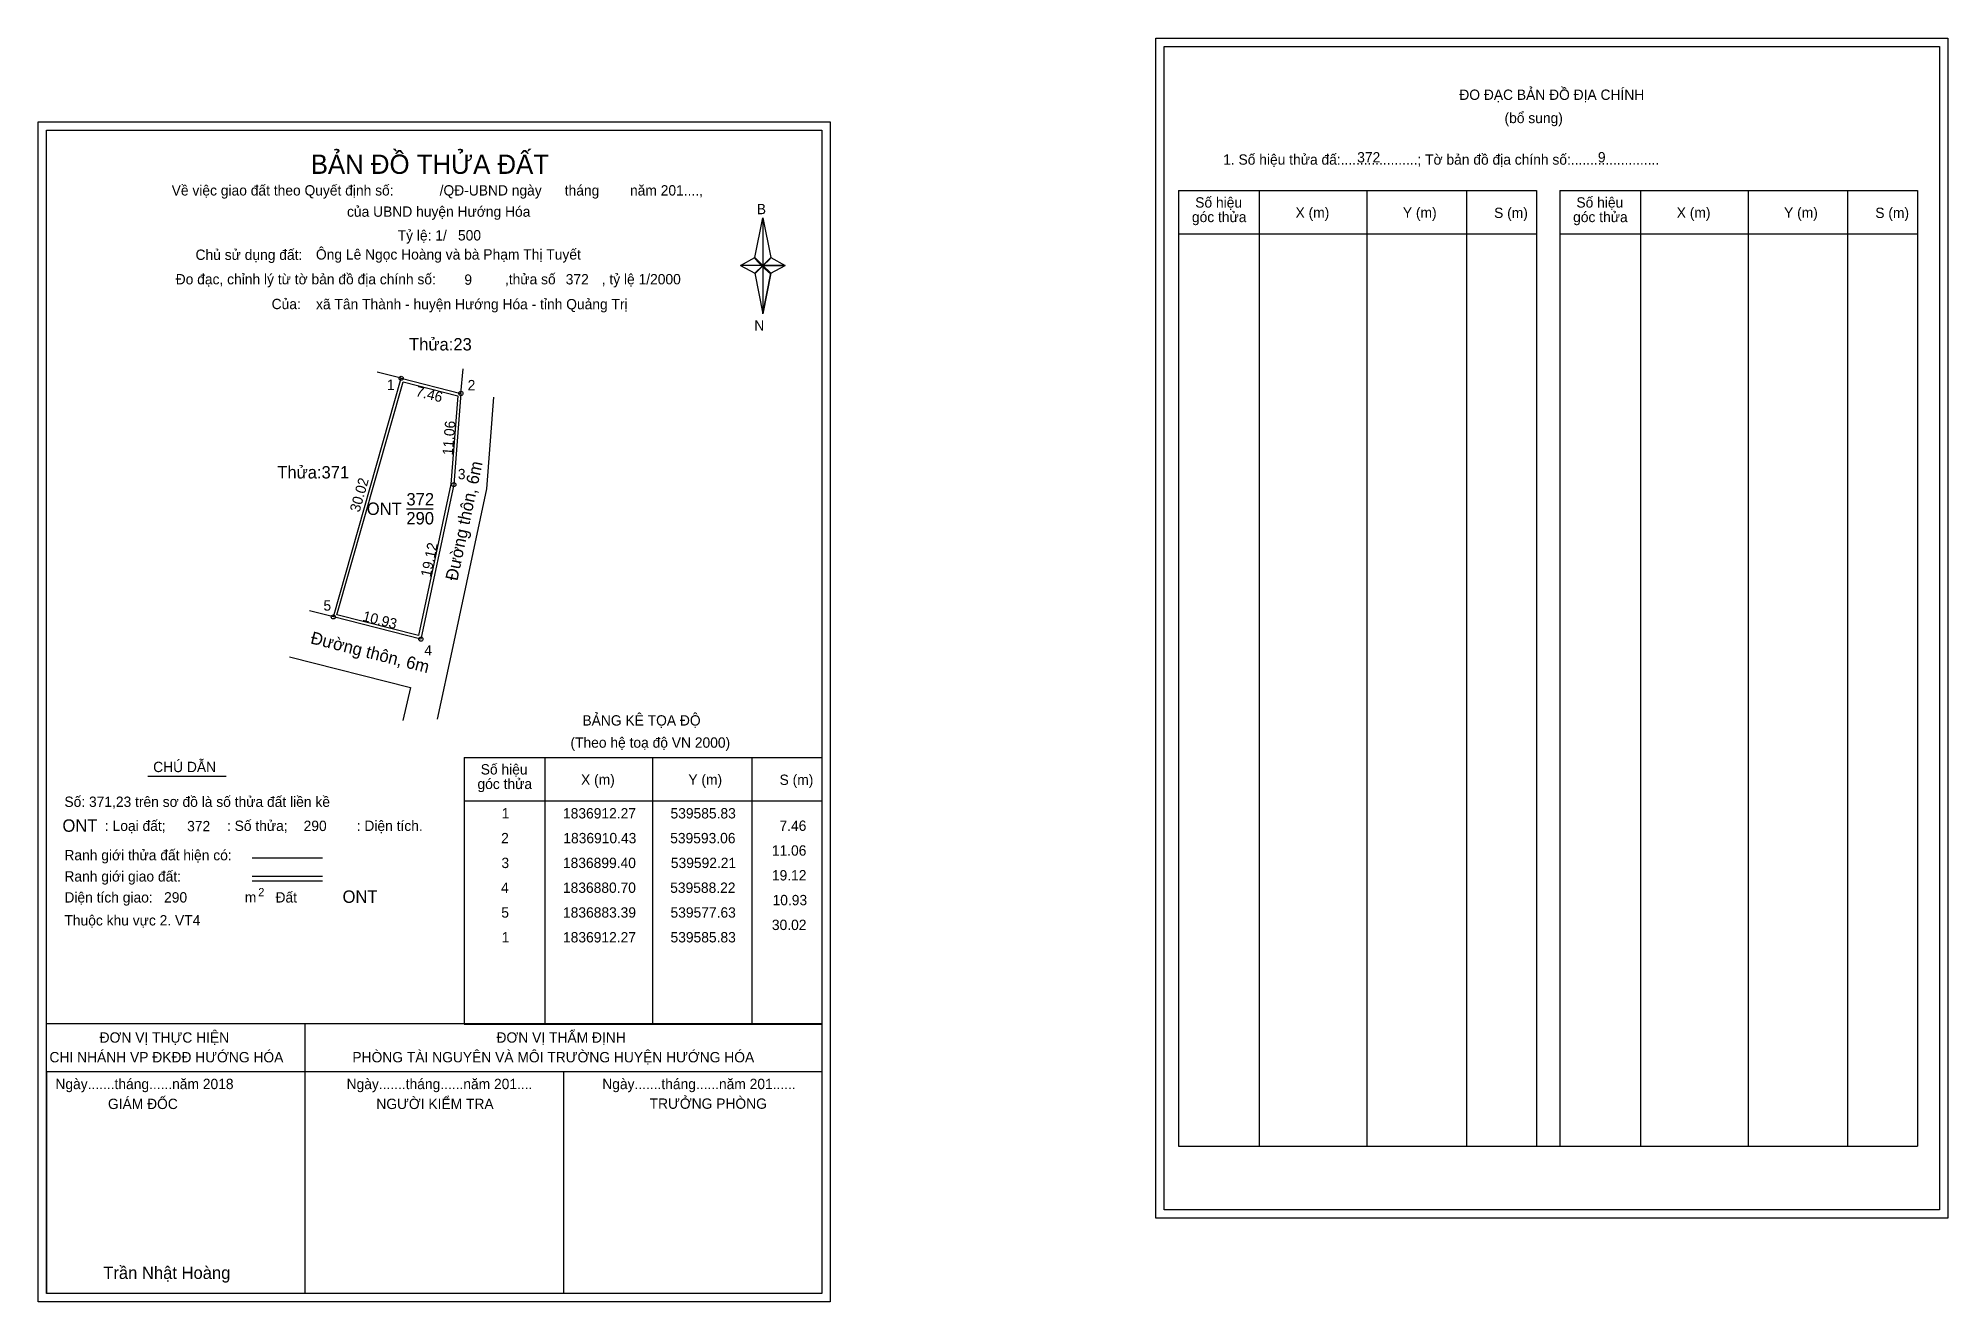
# Model space of a CAD drawing. Extents: x 539542 to 539773, y 1836801 to 1836953.
import ezdxf

# ---------------------------------------------------------------- set-up
doc = ezdxf.new("R2010")
doc.units = 0
for name, color, linetype in [('Level 1', 7, 'Continuous'), ('Level 10', 7, 'Continuous'), ('Level 11', 7, 'Continuous'), ('Level 13', 7, 'Continuous'), ('Level 27', 7, 'Continuous'), ('Level 3', 7, 'Continuous'), ('Level 35', 7, 'Continuous'), ('Level 36', 7, 'Continuous'), ('Level 49', 7, 'Continuous'), ('Level 5', 7, 'Continuous'), ('Level 53', 7, 'Continuous'), ('Level 55', 7, 'Continuous'), ('Level 6', 7, 'Continuous'), ('Level 63', 7, 'Continuous'), ('Level 9', 7, 'Continuous')]:
    doc.layers.add(name, color=color, linetype=linetype)

msp = doc.modelspace()

# ---------------------------------------------------------------- linework, layer by layer
at = {"layer": 'Level 1'}
for p, q in [((539678.15, 1836952.42), (539678.15, 1836952.42)), ((539542.91, 1836942.3), (539542.91, 1836942.3)), ((539679.92, 1836934.99), (539723.22, 1836934.99)), ((539689.72, 1836819.36), (539689.72, 1836934.99)), ((539702.75, 1836819.36), (539702.75, 1836934.99)), ((539714.74, 1836934.99), (539714.74, 1836819.36)), ((539723.22, 1836934.99), (539723.22, 1836819.36)), ((539726.05, 1836934.99), (539769.35, 1836934.99)), ((539735.84, 1836819.36), (539735.84, 1836934.99)), ((539748.88, 1836819.36), (539748.88, 1836934.99)), ((539760.87, 1836934.99), (539760.87, 1836819.36)), ((539769.35, 1836934.99), (539769.35, 1836819.36)), ((539628.62, 1836926.86), (539629.6, 1836931.68)), ((539629.6, 1836931.68), (539629.6, 1836925.92)), ((539629.6, 1836931.68), (539630.59, 1836926.86)), ((539679.92, 1836929.73), (539723.22, 1836929.73)), ((539726.05, 1836929.73), (539769.35, 1836929.73)), ((539626.9, 1836925.92), (539628.62, 1836926.86)), ((539628.62, 1836926.86), (539629.6, 1836925.92)), ((539629.53, 1836925.81), (539628.62, 1836926.75)), ((539629.6, 1836925.92), (539628.62, 1836925)), ((539629.53, 1836925.81), (539628.62, 1836924.89)), ((539628.62, 1836924.89), (539629.53, 1836925.81)), ((539628.62, 1836925), (539629.6, 1836920.07)), ((539630.51, 1836926.75), (539629.53, 1836925.81)), ((539629.53, 1836925.81), (539630.51, 1836926.75)), ((539630.51, 1836924.89), (539629.53, 1836925.81)), ((539630.59, 1836926.86), (539629.6, 1836925.92)), ((539629.6, 1836925.92), (539629.6, 1836920.07)), ((539629.6, 1836925.92), (539632.31, 1836925.92)), ((539629.6, 1836925.92), (539630.59, 1836925)), ((539630.59, 1836925), (539629.6, 1836920.07)), ((539630.59, 1836925), (539632.31, 1836925.92)), ((539593.45, 1836866.39), (539636.75, 1836866.39)), ((539603.25, 1836834.13), (539603.25, 1836866.39)), ((539616.29, 1836834.13), (539616.29, 1836866.39)), ((539628.27, 1836866.39), (539628.27, 1836834.13)), ((539593.45, 1836861.12), (539636.75, 1836861.12)), ((539567.8, 1836854.23), (539576.3, 1836854.23)), ((539567.8, 1836852.01), (539576.3, 1836852.01)), ((539567.8, 1836851.46), (539576.3, 1836851.46)), ((539596.32, 1836834.13), (539542.91, 1836834.13)), ((539636.75, 1836834.13), (539584.33, 1836834.13)), ((539593.45, 1836834.12), (539636.75, 1836834.12)), ((539636.76, 1836828.35), (539542.91, 1836828.35)), ((539542.91, 1836801.51), (539542.91, 1836828.35)), ((539679.92, 1836819.36), (539769.35, 1836819.36)), ((539772, 1836811.63), (539772, 1836811.63)), ((539636.76, 1836801.51), (539636.76, 1836801.51))]:
    msp.add_line(p, q, dxfattribs=at)
for points in [[(539628.62, 1836926.86), (539629.6, 1836931.68), (539629.6, 1836925.92)], [(539626.9, 1836925.92), (539628.62, 1836925), (539629.6, 1836925.92)], [(539629.6, 1836925.92), (539630.59, 1836926.86), (539632.31, 1836925.92)], [(539629.6, 1836925.92), (539629.6, 1836920.07), (539630.59, 1836925)]]:
    msp.add_lwpolyline(points, close=True, dxfattribs=at)
at = {"layer": 'Level 10'}
for points in [[(539577.63, 1836883.39), (539585.83, 1836912.27), (539593.06, 1836910.43), (539592.21, 1836899.4), (539588.22, 1836880.7)], [(539578.06, 1836883.64), (539586.07, 1836911.85), (539592.69, 1836910.16), (539591.86, 1836899.45), (539587.95, 1836881.13)]]:
    msp.add_lwpolyline(points, close=True, dxfattribs=at)
at = {"layer": 'Level 11'}
for centre in [(539585.83, 1836912.27), (539593.06, 1836910.43), (539592.21, 1836899.4), (539577.63, 1836883.39), (539577.63, 1836883.39), (539588.22, 1836880.7)]:
    msp.add_circle(centre, 0.25, dxfattribs=at)
at = {"layer": 'Level 27'}
for p, q in [((539593.06, 1836910.43), (539593.35, 1836913.42)), ((539585.83, 1836912.27), (539582.92, 1836913.01)), ((539577.63, 1836883.39), (539574.72, 1836884.13))]:
    msp.add_line(p, q, dxfattribs=at)
at = {"layer": 'Level 3'}
for p, q in [((539679.92, 1836934.99), (539679.92, 1836819.36)), ((539726.05, 1836934.99), (539726.05, 1836819.36)), ((539593.45, 1836866.39), (539593.45, 1836834.13))]:
    msp.add_line(p, q, dxfattribs=at)
at = {"layer": 'Level 35'}
for p, q in [((539596.19, 1836898.87), (539597.04, 1836909.98)), ((539592.11, 1836879.79), (539596.19, 1836898.87)), ((539590.23, 1836871.01), (539592.11, 1836879.79)), ((539572.31, 1836878.55), (539586.95, 1836874.83))]:
    msp.add_line(p, q, dxfattribs=at)
at = {"layer": 'Level 5'}
for p, q in [((539586.95, 1836874.83), (539586.03, 1836870.86)), ((539555.17, 1836864.11), (539564.64, 1836864.11)), ((539574.19, 1836834.13), (539574.19, 1836801.51)), ((539542.91, 1836828.35), (539542.91, 1836801.51)), ((539542.91, 1836828.35), (539542.91, 1836801.51)), ((539605.47, 1836828.35), (539605.47, 1836801.51))]:
    msp.add_line(p, q, dxfattribs=at)
at = {"layer": 'Level 63'}
for points in [[(539677.16, 1836953.42), (539773.01, 1836953.42), (539773.01, 1836810.63), (539677.16, 1836810.63)], [(539678.16, 1836952.42), (539772.01, 1836952.42), (539772.01, 1836811.63), (539678.16, 1836811.63)], [(539541.91, 1836943.3), (539637.76, 1836943.3), (539637.76, 1836800.51), (539541.91, 1836800.51)], [(539542.91, 1836942.3), (539636.76, 1836942.3), (539636.76, 1836801.51), (539542.91, 1836801.51)]]:
    msp.add_lwpolyline(points, close=True, dxfattribs=at)
at = {"layer": 'Level 9'}
msp.add_line((539586.47, 1836896.48), (539589.7, 1836896.48), dxfattribs=at)

# ---------------------------------------------------------------- texts
at = {"layer": 'Level 1'}
for s, height, p in [('ĐO ĐẠC BẢN ĐỒ ĐỊA CHÍNH', 1.25, (539713.89, 1836945.95)), ('(bổ sung)', 1.25, (539719.36, 1836943.14)), ('BẢN ĐỒ THỬA ĐẤT', 2.3328, (539574.89, 1836937)), ('1. Số hiệu thửa đấ:....................; Tờ bản đồ địa chính số:.......................', 1.25, (539685.31, 1836938.11)), ('Về việc giao đất theo Quyết định số:            /QĐ-UBND ngày      tháng        năm 201....,      ', 1.25, (539558.06, 1836934.38)), ('Số hiệu', 1.25, (539681.93, 1836932.92)), ('Số hiệu', 1.25, (539728.06, 1836932.92)), ('của UBND huyện Hướng Hóa', 1.25, (539579.28, 1836931.81)), ('B', 1.25, (539628.87, 1836932.12)), ('góc thửa', 1.25, (539681.53, 1836931.16)), ('X (m)', 1.25, (539694.07, 1836931.69)), ('Y (m)', 1.25, (539707.06, 1836931.69)), ('S (m)', 1.25, (539718.1, 1836931.66)), ('góc thửa', 1.25, (539727.66, 1836931.16)), ('X (m)', 1.25, (539740.2, 1836931.69)), ('Y (m)', 1.25, (539753.19, 1836931.69)), ('S (m)', 1.25, (539764.23, 1836931.66)), ('Chủ sử dụng đất:', 1.25, (539560.95, 1836926.59)), ('Đo đạc, chỉnh lý từ tờ bản đồ địa chính số:                  ,thửa số            , tỷ lệ 1/2000         ', 1.25, (539558.55, 1836923.63)), ('Của:', 1.25, (539570.16, 1836920.63)), ('N', 1.25, (539628.57, 1836918.03)), ('BẢNG KÊ TỌA ĐỘ', 1.25, (539607.77, 1836870.24)), ('(Theo hệ toạ độ VN 2000)', 1.25, (539606.32, 1836867.56)), ('CHÚ DẪN', 1.25, (539555.82, 1836864.61)), ('Số hiệu', 1.25, (539595.46, 1836864.32)), ('góc thửa', 1.25, (539595.07, 1836862.56)), ('X (m)', 1.25, (539607.6, 1836863.08)), ('Y (m)', 1.25, (539620.59, 1836863.08)), ('S (m)', 1.25, (539631.63, 1836863.06)), ('Số: 371,23 trên sơ đồ là số thửa đất liền kề', 1.25, (539545.08, 1836860.4)), (': Loại đất;                : Số thửa;                  : Diện tích.', 1.25, (539549.98, 1836857.49)), ('Ranh giới thửa đất hiện có:', 1.25, (539545.08, 1836853.94)), ('Ranh giới giao đất:', 1.25, (539545.08, 1836851.37)), ('Diện tích giao:                                Đất ', 1.25, (539545.08, 1836848.83)), ('m', 1.25, (539566.91, 1836848.84)), ('2', 1, (539568.53, 1836849.59)), ('Thuộc khu vực 2. VT4', 1.25, (539545.08, 1836846.05)), ('ĐƠN VỊ THỰC HIỆN', 1.25, (539549.34, 1836831.87)), ('ĐƠN VỊ THẨM ĐỊNH', 1.25, (539597.37, 1836831.87)), ('CHI NHÁNH VP ĐKĐĐ HƯỚNG HÓA', 1.25, (539543.27, 1836829.49)), ('PHÒNG TÀI NGUYÊN VÀ MÔI TRƯỜNG HUYỆN HƯỚNG HÓA', 1.25, (539579.93, 1836829.49)), ('Ngày.......tháng......năm 2018', 1.25, (539543.99, 1836826.25)), ('Ngày.......tháng......năm 201....', 1.25, (539579.23, 1836826.25)), ('Ngày.......tháng......năm 201......', 1.25, (539610.17, 1836826.25)), ('GIÁM ĐỐC', 1.25, (539550.35, 1836823.84)), ('NGƯỜI KIỂM TRA', 1.25, (539582.83, 1836823.84)), ('TRƯỞNG PHÒNG', 1.25, (539615.9, 1836823.87)), ('Trần Nhật Hoàng', 1.5, (539549.78, 1836803.28))]:
    msp.add_text(s, height=height, dxfattribs=at).set_placement(p)
at = {"layer": 'Level 11'}
msp.add_text('Tỷ lệ: 1/', height=1.25, dxfattribs=at).set_placement((539585.41, 1836928.93))
at = {"layer": 'Level 13'}
for s, p in [('ONT', (539581.67, 1836895.73)), ('372', (539586.47, 1836896.88)), ('290', (539586.46, 1836894.58))]:
    msp.add_text(s, height=1.5, dxfattribs=at).set_placement(p)
at = {"layer": 'Level 36'}
for s, p in [('Thửa:23', (539586.79, 1836915.63)), ('Thửa:371', (539570.84, 1836900.14))]:
    msp.add_text(s, height=1.5, dxfattribs=at).set_placement(p)
at = {"layer": 'Level 49'}
for s, rotation, p in [('7.46', 345.7216, (539587.51, 1836910.14)), ('11.06', 85.5934, (539592.08, 1836902.91)), ('30.02', 74.149, (539580.79, 1836895.98)), ('19.12', 77.9555, (539589.4, 1836888.14)), ('10.93', 345.7475, (539581.08, 1836882.93))]:
    msp.add_text(s, height=1.25, rotation=rotation, dxfattribs=at).set_placement(p)
at = {"layer": 'Level 5'}
for rotation, p in [(77.9299, (539592.63, 1836887.68)), (345.7476, (539574.77, 1836880.2))]:
    msp.add_text('Đường thôn, 6m', height=1.5, rotation=rotation, dxfattribs=at).set_placement(p)
at = {"layer": 'Level 53'}
for s, p in [('1', (539598, 1836859)), ('1836912.27', (539605.42, 1836859)), ('539585.83', (539618.43, 1836859)), ('7.46', (539631.62, 1836857.5)), ('2', (539597.93, 1836856)), ('1836910.43', (539605.46, 1836856)), ('539593.06', (539618.39, 1836856)), ('11.06', (539630.69, 1836854.5)), ('3', (539597.97, 1836853)), ('1836899.40', (539605.41, 1836853)), ('539592.21', (539618.47, 1836853)), ('4', (539597.92, 1836850)), ('1836880.70', (539605.41, 1836850)), ('539588.22', (539618.39, 1836850)), ('19.12', (539630.7, 1836851.5)), ('10.93', (539630.78, 1836848.5)), ('5', (539597.95, 1836847)), ('1836883.39', (539605.42, 1836847)), ('539577.63', (539618.43, 1836847)), ('30.02', (539630.7, 1836845.5)), ('1', (539598, 1836844)), ('1836912.27', (539605.42, 1836844)), ('539585.83', (539618.43, 1836844))]:
    msp.add_text(s, height=1.25, dxfattribs=at).set_placement(p)
at = {"layer": 'Level 55'}
for s, height, p in [('371', 0.055, (539585.77, 1836912.22)), ('1', 0.2, (539585.77, 1836912.27)), ('23', 0.055, (539585.79, 1836912.22)), ('23', 0.055, (539585.79, 1836912.22)), ('2', 0.2, (539592.99, 1836910.43)), ('23', 0.055, (539593.02, 1836910.38)), ('23', 0.055, (539593.02, 1836910.38)), ('0', 0.055, (539593.04, 1836910.38)), ('0', 0.055, (539593.04, 1836910.38)), ('3', 0.2, (539592.15, 1836899.4)), ('0', 0.055, (539592.19, 1836899.34)), ('0', 0.055, (539592.19, 1836899.34)), ('5', 0.2, (539577.57, 1836883.39)), ('371', 0.055, (539577.57, 1836883.33)), ('0', 0.055, (539577.61, 1836883.33)), ('0', 0.055, (539577.61, 1836883.33)), ('4', 0.2, (539588.15, 1836880.7)), ('0', 0.055, (539588.2, 1836880.65)), ('0', 0.055, (539588.2, 1836880.65))]:
    msp.add_text(s, height=height, dxfattribs=at).set_placement(p)
at = {"layer": 'Level 6'}
for s, height, p in [('372', 1.25, (539701.53, 1836938.38)), ('9', 1.25, (539730.66, 1836938.39)), ('500', 1.25, (539592.71, 1836928.94)), ('Ông Lê Ngọc Hoàng và bà Phạm Thị Tuyết', 1.25, (539575.52, 1836926.63)), ('9', 1.25, (539593.48, 1836923.58)), ('372', 1.25, (539605.75, 1836923.62)), ('xã Tân Thành - huyện Hướng Hóa - tỉnh Quảng Trị', 1.25, (539575.53, 1836920.61)), ('ONT', 1.5, (539544.84, 1836857.39)), ('372', 1.25, (539559.93, 1836857.45)), ('290', 1.25, (539574.03, 1836857.48)), ('290', 1.25, (539557.14, 1836848.83)), ('ONT', 1.5, (539578.74, 1836848.79))]:
    msp.add_text(s, height=height, dxfattribs=at).set_placement(p)
at = {"layer": 'Level 9'}
for s, p in [('1', (539584.1, 1836910.85)), ('2', (539593.88, 1836910.81)), ('3', (539592.69, 1836900.05)), ('5', (539576.43, 1836884.15)), ('4', (539588.63, 1836878.72))]:
    msp.add_text(s, height=1.25, dxfattribs=at).set_placement(p)

doc.saveas('drawing.dxf')
